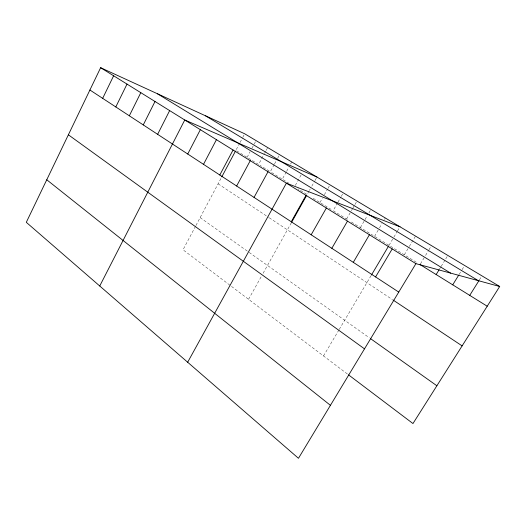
<?xml version="1.0" encoding="UTF-8"?>
<svg xmlns="http://www.w3.org/2000/svg" width="526" height="526" viewBox="0 0 526 526"><rect width="100%" height="100%" fill="white"/><g stroke="black" fill="none" stroke-linecap="round" stroke-linejoin="round"><path stroke-width="0.39" stroke-dasharray="2.63 1.97" d="M195.547 226.239L183.035 249.778L347.916 374.387M195.928 225.522L221.407 177.578M239.705 143.144L235.872 150.351L258.575 164.434L264.276 153.888M240.086 142.428L242.381 138.101M242.769 137.378L244.301 134.498M247.102 157.313L250.087 151.744M251.954 148.26L253.821 144.775M254.196 144.078L256.063 140.593M264.657 153.184L265.794 151.074M266.176 150.37L267.695 147.556M274.178 164.612L270.311 171.706L259.956 165.289M274.559 163.902L277.268 158.937M277.656 158.227L279.589 154.677M286.243 171.989L282.311 179.149L288.445 182.956M286.637 171.272L288.603 167.689M290.569 164.112L291.752 161.962M295.349 185.369L301.885 173.58M248.561 299.294L261.133 276.808M263.118 273.257L291.24 222.965M309.091 191.043L307.138 194.548L298.064 188.919M309.485 190.346L310.268 188.946M311.833 186.145L314.574 181.24M314.969 180.543L316.928 177.038M319.986 202.517L322.379 198.276M324.371 194.738L327.566 189.084M327.961 188.38L329.96 184.843M337.607 202.819L333.142 210.67L348.679 220.309M338.014 202.109L340.861 197.112M341.269 196.402L343.3 192.832M346.608 219.026L350.987 211.406M351.388 210.709L352.584 208.631M352.979 207.941L354.57 205.173M354.971 204.476L356.963 201.017M360.402 227.58L367.306 215.693M368.93 212.892L370.955 209.394M374.538 236.345L379.088 228.573M379.502 227.87L381.988 223.635M384.473 219.395L385.302 217.981M323.523 355.951L338.81 330.124M339.231 329.421L370.981 275.795M389.023 245.326L393.494 237.772M393.902 237.088L397.15 231.591M397.557 230.907L399.997 226.785M404.33 254.814L408.893 247.187M409.307 246.49L415.533 236.089M420.458 263.855L425.12 256.149M425.541 255.445L428.512 250.54M428.933 249.843L431.05 246.339M439.499 269.095L440.749 267.044M441.169 266.366L445.344 259.535M445.759 258.858L447.429 256.123M459.119 274.48L461.677 270.338M462.104 269.647L464.234 266.202M479.416 279.898L481.52 276.531M271.64 172.535L281.64 178.735M313.22 198.322L332.445 210.242M351.434 222.018L417.302 262.862M218.093 183.811L268.569 217.33M269.227 217.771L392.37 299.557M200.13 217.606L248.548 251.993M249.192 252.454L369.324 337.777"/><path stroke-width="0.79" d="M499.7 286.492L244.682 133.775L100.63 67.703L26.3 222.327L298.466 458.297L415.915 263.651L499.7 286.492L412.969 423.548L348.567 374.874M102.669 98.355L113.629 75.783M115.805 106.949L127.009 84.101M129.33 115.799L140.797 92.668M143.269 124.925L155.006 101.498M157.636 134.321L169.648 110.598M99.743 285.999L184.757 119.987L316.928 177.038M187.736 154.019L200.347 129.672M203.509 164.342L216.436 139.679M219.802 175L233.064 150.009M221.775 176.887L235.497 151.054M236.641 186.013L250.245 160.686M254.045 197.408L268.017 171.732M187.67 362.236L286.4 183.153L399.997 226.785M291.259 221.755L306.02 195.35M291.628 222.281L306.743 195.245M311.175 234.787L326.37 208M331.84 248.311L347.489 221.124M353.294 262.349L369.416 234.754M371.389 275.105L388.609 246.023M375.577 276.932L392.212 248.916M436.159 274.559L439.078 269.779M452.722 284.822L458.692 275.17M469.731 295.375L478.995 280.568M205.581 115.845L478.305 280.66M157.438 93.759L450.624 273.112M420.037 264.558L487.214 306.217M100.63 67.703L415.915 263.651M89.907 90.005L398.754 292.094M393.027 299.998L462.117 345.884M370.606 338.691L436.876 385.762M68.373 134.801L364.505 348.85M46.755 179.774L330.427 405.329"/></g></svg>
